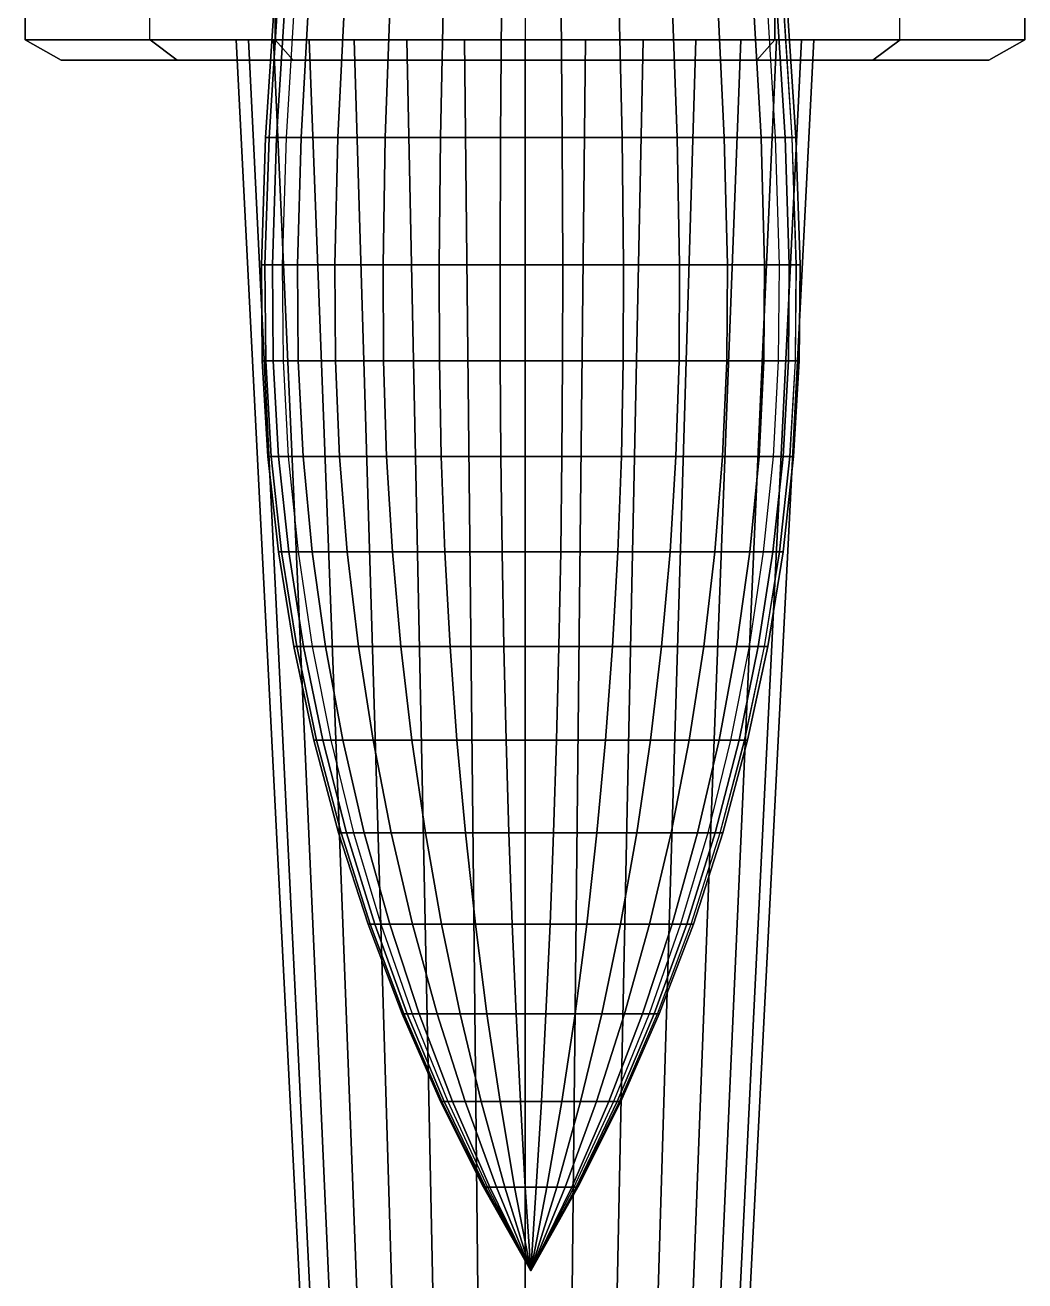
# Model space of a CAD drawing. Extents: x -17.5 to -4, y -18.7 to 3.3.
# Drawn here: x -12.107 to -9.428, y -13.472 to -10.107 of the extents above; entities that cross this region are included whole.
import ezdxf

# ---------------------------------------------------------------- set-up
doc = ezdxf.new("R2010")
doc.units = 0
for name, color, linetype in [('BODY', 7, 'CONTINUOUS'), ('CANOPY', 7, 'CONTINUOUS'), ('CANOPY-WINDOWS', 7, 'CONTINUOUS'), ('NOSE', 7, 'CONTINUOUS')]:
    doc.layers.add(name, color=color, linetype=linetype)

msp = doc.modelspace()

# ---------------------------------------------------------------- linework, layer by layer
at = {"layer": 'BODY', "linetype": 'CONTINUOUS'}
for points in [[(-10.766947, -5.054275, -3.777472), (-10.767429, -10.146099, -4.027472), (-11.437065, -10.146099, -4.027472), (-11.437065, -9.262593, -4.027472)], [(-10.766947, -5.054275, -5.349564), (-10.767429, -10.146099, -5.349564), (-11.437065, -10.146099, -5.349564), (-11.437065, -9.262593, -5.349564)], [(-10.767912, -5.054275, -5.349564), (-10.767429, -10.146099, -5.349564), (-10.097794, -10.146099, -5.349564), (-10.097794, -9.262593, -5.349564)], [(-10.767912, -5.054275, -3.777472), (-10.767429, -10.146099, -4.027472), (-10.097794, -10.146099, -4.027472), (-10.097794, -9.262593, -4.027472)], [(-11.772124, -9.262593, -4.152472), (-12.1067, -9.262593, -4.152472), (-12.1067, -10.146099, -4.152472), (-11.772124, -10.146099, -4.152472)], [(-12.1067, -10.146099, -4.152472), (-12.1067, -10.146099, -5.152472), (-12.1067, -9.262593, -5.152472), (-12.1067, -9.262593, -4.152472)], [(-11.772124, -9.262593, -5.402472), (-12.1067, -9.262593, -5.152472), (-12.1067, -10.146099, -5.152472), (-11.772124, -10.146099, -5.402472)], [(-11.437065, -10.146099, -4.027472), (-11.772124, -10.146099, -4.152472), (-11.772124, -9.262593, -4.152472), (-11.437065, -9.262593, -4.027472)], [(-11.437065, -10.146099, -5.349564), (-11.772124, -10.146099, -5.402472), (-11.772124, -9.262593, -5.402472), (-11.437065, -9.262593, -5.349564)], [(-10.097794, -10.146099, -5.349564), (-9.762735, -10.146099, -5.402472), (-9.762735, -9.262593, -5.402472), (-10.097794, -9.262593, -5.349564)], [(-10.097794, -10.146099, -4.027472), (-9.762735, -10.146099, -4.152472), (-9.762735, -9.262593, -4.152472), (-10.097794, -9.262593, -4.027472)], [(-9.762735, -9.262593, -5.402472), (-9.428159, -9.262593, -5.152472), (-9.428159, -10.146099, -5.152472), (-9.762735, -10.146099, -5.402472)], [(-9.762735, -9.262593, -4.152472), (-9.428159, -9.262593, -4.152472), (-9.428159, -10.146099, -4.152472), (-9.762735, -10.146099, -4.152472)], [(-9.428159, -10.146099, -4.152472), (-9.428159, -10.146099, -5.152472), (-9.428159, -9.262593, -5.152472), (-9.428159, -9.262593, -4.152472)], [(-11.699719, -10.200198, -5.348423), (-11.772123, -10.146099, -5.402472), (-12.106699, -10.146099, -5.152472), (-12.010183, -10.200198, -5.116439)], [(-12.106699, -10.146099, -5.152472), (-12.010183, -10.200198, -5.116439), (-12.010183, -10.200198, -4.188505), (-12.106699, -10.146099, -4.152472)], [(-12.010183, -10.200198, -4.188505), (-12.106699, -10.146099, -4.152472), (-11.772123, -10.146099, -4.152472), (-11.699719, -10.200198, -4.188505)], [(-11.437064, -10.146099, -5.349564), (-11.388806, -10.200198, -5.299328), (-11.699719, -10.200198, -5.348423), (-11.772123, -10.146099, -5.402472)], [(-11.772123, -10.146099, -4.152472), (-11.699719, -10.200198, -4.188505), (-11.388806, -10.200198, -4.072513), (-11.437064, -10.146099, -4.027472)], [(-10.146051, -10.200198, -5.299328), (-10.097793, -10.146099, -5.349564), (-11.437064, -10.146099, -5.349564), (-11.388806, -10.200198, -5.299328)], [(-11.388806, -10.200198, -4.072513), (-11.437064, -10.146099, -4.027472), (-10.097793, -10.146099, -4.027472), (-10.146051, -10.200198, -4.072513)], [(-10.097793, -10.146099, -4.027472), (-10.146051, -10.200198, -4.072513), (-9.835138, -10.200198, -4.188505), (-9.762734, -10.146099, -4.152472)], [(-9.762734, -10.146099, -5.402472), (-9.835138, -10.200198, -5.348423), (-10.146051, -10.200198, -5.299328), (-10.097793, -10.146099, -5.349564)], [(-9.835138, -10.200198, -4.188505), (-9.762734, -10.146099, -4.152472), (-9.428158, -10.146099, -4.152472), (-9.524674, -10.200198, -4.188505)], [(-9.524674, -10.200198, -5.116439), (-9.428158, -10.146099, -5.152472), (-9.762734, -10.146099, -5.402472), (-9.835138, -10.200198, -5.348423)], [(-9.428158, -10.146099, -4.152472), (-9.524674, -10.200198, -4.188505), (-9.524674, -10.200198, -5.116439), (-9.428158, -10.146099, -5.152472)], [(-11.699719, -10.200198, -4.188505), (-11.388806, -10.200198, -4.072513), (-10.767428, -10.200198, -5.299328), (-11.388806, -10.200198, -5.299328)], [(-10.146051, -10.200198, -4.072513), (-11.388806, -10.200198, -4.072513), (-10.767428, -10.200198, -5.299328), (-10.146051, -10.200198, -4.072513)], [(-10.146051, -10.200198, -4.072513), (-9.835138, -10.200198, -4.188505), (-10.146051, -10.200198, -5.299328), (-10.767428, -10.200198, -5.299328)]]:
    msp.add_3dface(points, dxfattribs=at)
at = {"layer": 'BODY', "color": 239, "linetype": 'CONTINUOUS'}
for points in [[(-11.699719, -10.200198, -4.188505), (-12.010183, -10.200198, -4.188505), (-12.010183, -10.200198, -5.116439), (-11.544262, -10.200198, -4.743916)], [(-12.010183, -10.200198, -5.116439), (-11.544262, -10.200198, -4.743916), (-11.388806, -10.200198, -5.299328), (-11.699719, -10.200198, -5.348423)], [(-9.524674, -10.200198, -5.116439), (-9.990594, -10.200198, -4.743916), (-10.146051, -10.200198, -5.299328), (-9.835138, -10.200198, -5.348423)], [(-9.835138, -10.200198, -4.188505), (-9.524674, -10.200198, -4.188505), (-9.524674, -10.200198, -5.116439), (-9.990594, -10.200198, -4.743916)]]:
    msp.add_3dface(points, dxfattribs=at)
at = {"layer": 'CANOPY', "linetype": 'CONTINUOUS'}
for points in [[(-11.453258, -10.407849, -4.086552), (-11.431287, -10.067253, -4.08287), (-11.386691, -10.067253, -4.236564), (-11.40722, -10.407849, -4.245214)], [(-10.051194, -10.407849, -4.086552), (-10.073165, -10.067253, -4.08287), (-10.117761, -10.067253, -4.236564), (-10.097232, -10.407849, -4.245214)], [(-11.46435, -10.748988, -4.088411), (-11.453258, -10.407849, -4.086552), (-11.40722, -10.407849, -4.245214), (-11.417584, -10.748988, -4.249581)], [(-10.040103, -10.748988, -4.088411), (-10.051194, -10.407849, -4.086552), (-10.097232, -10.407849, -4.245214), (-10.086869, -10.748988, -4.249581)], [(-11.462179, -11.005984, -4.088047), (-11.46435, -10.748988, -4.088411), (-11.417584, -10.748988, -4.249581), (-11.415555, -11.005984, -4.248726)], [(-10.042273, -11.005984, -4.088047), (-10.040103, -10.748988, -4.088411), (-10.086869, -10.748988, -4.249581), (-10.088897, -11.005984, -4.248726)], [(-11.447171, -11.262538, -4.085532), (-11.462179, -11.005984, -4.088047), (-11.415555, -11.005984, -4.248726), (-11.401532, -11.262538, -4.242818)], [(-10.057281, -11.262538, -4.085532), (-10.042273, -11.005984, -4.088047), (-10.088897, -11.005984, -4.248726), (-10.10292, -11.262538, -4.242818)], [(-11.428134, -11.517992, -3.923625), (-11.456276, -11.262538, -3.921911), (-11.447188, -11.262538, -4.085432), (-11.41941, -11.517992, -4.08061)], [(-11.40042, -11.517992, -3.76886), (-11.427408, -11.262538, -3.760702), (-11.456276, -11.262538, -3.921911), (-11.428134, -11.517992, -3.923625)], [(-11.419365, -11.517992, -4.080872), (-11.447171, -11.262538, -4.085532), (-11.401532, -11.262538, -4.242818), (-11.37555, -11.517992, -4.23187)], [(-11.337762, -11.517992, -3.624658), (-11.362141, -11.262538, -3.610496), (-11.427408, -11.262538, -3.760702), (-11.40042, -11.517992, -3.76886)], [(-11.243537, -11.517992, -3.498792), (-11.263993, -11.262538, -3.47939), (-11.362141, -11.262538, -3.610496), (-11.337762, -11.517992, -3.624658)], [(-11.122826, -11.517992, -3.398049), (-11.138256, -11.262538, -3.374453), (-11.263993, -11.262538, -3.47939), (-11.243537, -11.517992, -3.498792)], [(-10.982135, -11.517992, -3.32786), (-10.991707, -11.262538, -3.301341), (-11.138256, -11.262538, -3.374453), (-11.122826, -11.517992, -3.398049)], [(-10.82905, -11.517992, -3.292008), (-10.832249, -11.262538, -3.263996), (-10.991707, -11.262538, -3.301341), (-10.982135, -11.517992, -3.32786)], [(-10.671824, -11.517992, -3.292426), (-10.668476, -11.262538, -3.264432), (-10.832249, -11.262538, -3.263996), (-10.82905, -11.517992, -3.292008)], [(-10.518932, -11.517992, -3.329092), (-10.509218, -11.262538, -3.302624), (-10.668476, -11.262538, -3.264432), (-10.671824, -11.517992, -3.292426)], [(-10.378616, -11.517992, -3.400029), (-10.363061, -11.262538, -3.376515), (-10.509218, -11.262538, -3.302624), (-10.518932, -11.517992, -3.329092)], [(-10.258443, -11.517992, -3.501413), (-10.237884, -11.262538, -3.48212), (-10.363061, -11.262538, -3.376515), (-10.378616, -11.517992, -3.400029)], [(-10.164889, -11.517992, -3.627778), (-10.140435, -11.262538, -3.613746), (-10.237884, -11.262538, -3.48212), (-10.258443, -11.517992, -3.501413)], [(-10.102999, -11.517992, -3.772311), (-10.075968, -11.262538, -3.764297), (-10.140435, -11.262538, -3.613746), (-10.164889, -11.517992, -3.627778)], [(-10.085087, -11.517992, -4.080872), (-10.057281, -11.262538, -4.085532), (-10.10292, -11.262538, -4.242818), (-10.128902, -11.517992, -4.23187)], [(-10.076109, -11.517992, -3.927222), (-10.047958, -11.262538, -3.925657), (-10.075968, -11.262538, -3.764297), (-10.102999, -11.517992, -3.772311)], [(-10.085668, -11.517992, -4.084158), (-10.057916, -11.262538, -4.089128), (-10.047958, -11.262538, -3.925657), (-10.076109, -11.517992, -3.927222)], [(-11.378832, -11.771689, -4.074078), (-11.419365, -11.517992, -4.080872), (-11.37555, -11.517992, -4.23187), (-11.337676, -11.771689, -4.215913)], [(-10.12562, -11.771689, -4.074078), (-10.085087, -11.517992, -4.080872), (-10.128902, -11.517992, -4.23187), (-10.166776, -11.771689, -4.215913)], [(-11.325676, -12.022979, -4.065169), (-11.378832, -11.771689, -4.074078), (-11.337676, -11.771689, -4.215913), (-11.288008, -12.022979, -4.194985)], [(-10.178776, -12.022979, -4.065169), (-10.12562, -11.771689, -4.074078), (-10.166776, -11.771689, -4.215913), (-10.216445, -12.022979, -4.194985)], [(-11.260033, -12.271216, -4.054168), (-11.325676, -12.022979, -4.065169), (-11.288008, -12.022979, -4.194985), (-11.226672, -12.271216, -4.169142)], [(-10.244419, -12.271216, -4.054168), (-10.178776, -12.022979, -4.065169), (-10.216445, -12.022979, -4.194985), (-10.277781, -12.271216, -4.169142)], [(-11.182073, -12.515763, -4.041102), (-11.260033, -12.271216, -4.054168), (-11.226672, -12.271216, -4.169142), (-11.153826, -12.515763, -4.138449)], [(-10.322379, -12.515763, -4.041102), (-10.244419, -12.271216, -4.054168), (-10.277781, -12.271216, -4.169142), (-10.350626, -12.515763, -4.138449)], [(-11.091995, -12.755991, -4.026005), (-11.182073, -12.515763, -4.041102), (-11.153826, -12.515763, -4.138449), (-11.069657, -12.755991, -4.102986)], [(-10.412458, -12.755991, -4.026005), (-10.322379, -12.515763, -4.041102), (-10.350626, -12.515763, -4.138449), (-10.434795, -12.755991, -4.102986)], [(-10.99003, -12.991284, -4.008916), (-11.091995, -12.755991, -4.026005), (-11.069657, -12.755991, -4.102986), (-10.974382, -12.991284, -4.062843)], [(-10.514422, -12.991284, -4.008916), (-10.412458, -12.755991, -4.026005), (-10.434795, -12.755991, -4.102986), (-10.53007, -12.991284, -4.062843)], [(-10.876441, -13.221038, -3.989879), (-10.99003, -12.991284, -4.008916), (-10.974382, -12.991284, -4.062843), (-10.868245, -13.221038, -4.018123)], [(-10.628011, -13.221038, -3.989879), (-10.514422, -12.991284, -4.008916), (-10.53007, -12.991284, -4.062843), (-10.636207, -13.221038, -4.018123)], [(-10.752226, -13.444662, -3.964797), (-10.878656, -13.221038, -3.957096), (-10.877024, -13.221038, -3.98646), (-10.752226, -13.444662, -3.964797)], [(-10.751519, -13.444662, -3.968942), (-10.876441, -13.221038, -3.989879), (-10.868245, -13.221038, -4.018123), (-10.751519, -13.444662, -3.968942)], [(-10.752933, -13.444662, -3.968942), (-10.628011, -13.221038, -3.989879), (-10.636207, -13.221038, -4.018123), (-10.752933, -13.444662, -3.968942)], [(-10.752226, -13.444662, -3.964797), (-10.627545, -13.221038, -3.987124), (-10.625757, -13.221038, -3.957768), (-10.752226, -13.444662, -3.964797)]]:
    msp.add_3dface(points, dxfattribs=at)
at = {"layer": 'CANOPY-WINDOWS', "color": 245, "linetype": 'CONTINUOUS'}
for points in [[(-11.462436, -10.407849, -3.921536), (-11.4402, -10.067253, -3.92289), (-11.43132, -10.067253, -4.082678), (-11.453269, -10.407849, -4.086488)], [(-11.433316, -10.407849, -3.758916), (-11.411992, -10.067253, -3.765362), (-11.4402, -10.067253, -3.92289), (-11.462436, -10.407849, -3.921536)], [(-11.367477, -10.407849, -3.607396), (-11.348215, -10.067253, -3.618585), (-11.411992, -10.067253, -3.765362), (-11.433316, -10.407849, -3.758916)], [(-11.268471, -10.407849, -3.475143), (-11.252308, -10.067253, -3.490473), (-11.348215, -10.067253, -3.618585), (-11.367477, -10.407849, -3.607396)], [(-11.141633, -10.407849, -3.369287), (-11.129442, -10.067253, -3.387932), (-11.252308, -10.067253, -3.490473), (-11.268471, -10.407849, -3.475143)], [(-10.993803, -10.407849, -3.295536), (-10.986239, -10.067253, -3.316489), (-11.129442, -10.067253, -3.387932), (-11.141633, -10.407849, -3.369287)], [(-10.832949, -10.407849, -3.257864), (-10.830422, -10.067253, -3.279997), (-10.986239, -10.067253, -3.316489), (-10.993803, -10.407849, -3.295536)], [(-10.667743, -10.407849, -3.258304), (-10.670388, -10.067253, -3.280423), (-10.830422, -10.067253, -3.279997), (-10.832949, -10.407849, -3.257864)], [(-10.507092, -10.407849, -3.29683), (-10.514767, -10.067253, -3.317744), (-10.670388, -10.067253, -3.280423), (-10.667743, -10.407849, -3.258304)], [(-10.359656, -10.407849, -3.371367), (-10.371947, -10.067253, -3.389947), (-10.514767, -10.067253, -3.317744), (-10.507092, -10.407849, -3.29683)], [(-10.233383, -10.407849, -3.477896), (-10.249628, -10.067253, -3.49314), (-10.371947, -10.067253, -3.389947), (-10.359656, -10.407849, -3.371367)], [(-10.135082, -10.407849, -3.610674), (-10.154404, -10.067253, -3.621761), (-10.249628, -10.067253, -3.49314), (-10.233383, -10.407849, -3.477896)], [(-10.070051, -10.407849, -3.762543), (-10.091409, -10.067253, -3.768875), (-10.154404, -10.067253, -3.621761), (-10.135082, -10.407849, -3.610674)], [(-10.041796, -10.407849, -3.925315), (-10.064039, -10.067253, -3.926551), (-10.091409, -10.067253, -3.768875), (-10.070051, -10.407849, -3.762543)], [(-10.05184, -10.407849, -4.090216), (-10.073769, -10.067253, -4.086289), (-10.064039, -10.067253, -3.926551), (-10.041796, -10.407849, -3.925315)], [(-11.473662, -10.748988, -3.920852), (-11.462436, -10.407849, -3.921536), (-11.453269, -10.407849, -4.086488), (-11.46435, -10.748988, -4.088411)], [(-11.444081, -10.748988, -3.755662), (-11.433316, -10.407849, -3.758916), (-11.462436, -10.407849, -3.921536), (-11.473662, -10.748988, -3.920852)], [(-11.377202, -10.748988, -3.601747), (-11.367477, -10.407849, -3.607396), (-11.433316, -10.407849, -3.758916), (-11.444081, -10.748988, -3.755662)], [(-11.276631, -10.748988, -3.467403), (-11.268471, -10.407849, -3.475143), (-11.367477, -10.407849, -3.607396), (-11.377202, -10.748988, -3.601747)], [(-11.147788, -10.748988, -3.359875), (-11.141633, -10.407849, -3.369287), (-11.268471, -10.407849, -3.475143), (-11.276631, -10.748988, -3.467403)], [(-10.997621, -10.748988, -3.284957), (-10.993803, -10.407849, -3.295536), (-11.141633, -10.407849, -3.369287), (-11.147788, -10.748988, -3.359875)], [(-10.834225, -10.748988, -3.246691), (-10.832949, -10.407849, -3.257864), (-10.993803, -10.407849, -3.295536), (-10.997621, -10.748988, -3.284957)], [(-10.666408, -10.748988, -3.247137), (-10.667743, -10.407849, -3.258304), (-10.832949, -10.407849, -3.257864), (-10.834225, -10.748988, -3.246691)], [(-10.503217, -10.748988, -3.286273), (-10.507092, -10.407849, -3.29683), (-10.667743, -10.407849, -3.258304), (-10.666408, -10.748988, -3.247137)], [(-10.353451, -10.748988, -3.361988), (-10.359656, -10.407849, -3.371367), (-10.507092, -10.407849, -3.29683), (-10.503217, -10.748988, -3.286273)], [(-10.225183, -10.748988, -3.4702), (-10.233383, -10.407849, -3.477896), (-10.359656, -10.407849, -3.371367), (-10.353451, -10.748988, -3.361988)], [(-10.125327, -10.748988, -3.605077), (-10.135082, -10.407849, -3.610674), (-10.233383, -10.407849, -3.477896), (-10.225183, -10.748988, -3.4702)], [(-10.059268, -10.748988, -3.759346), (-10.070051, -10.407849, -3.762543), (-10.135082, -10.407849, -3.610674), (-10.125327, -10.748988, -3.605077)], [(-10.030567, -10.748988, -3.924691), (-10.041796, -10.407849, -3.925315), (-10.070051, -10.407849, -3.762543), (-10.059268, -10.748988, -3.759346)], [(-10.04077, -10.748988, -4.092198), (-10.05184, -10.407849, -4.090216), (-10.041796, -10.407849, -3.925315), (-10.030567, -10.748988, -3.924691)], [(-11.471465, -11.005984, -3.920986), (-11.473662, -10.748988, -3.920852), (-11.46435, -10.748988, -4.088411), (-11.462181, -11.005984, -4.088035)], [(-11.441974, -11.005984, -3.756299), (-11.444081, -10.748988, -3.755662), (-11.473662, -10.748988, -3.920852), (-11.471465, -11.005984, -3.920986)], [(-11.375299, -11.005984, -3.602852), (-11.377202, -10.748988, -3.601747), (-11.444081, -10.748988, -3.755662), (-11.441974, -11.005984, -3.756299)], [(-11.275034, -11.005984, -3.468918), (-11.276631, -10.748988, -3.467403), (-11.377202, -10.748988, -3.601747), (-11.375299, -11.005984, -3.602852)], [(-11.146584, -11.005984, -3.361717), (-11.147788, -10.748988, -3.359875), (-11.276631, -10.748988, -3.467403), (-11.275034, -11.005984, -3.468918)], [(-10.996874, -11.005984, -3.287028), (-10.997621, -10.748988, -3.284957), (-11.147788, -10.748988, -3.359875), (-11.146584, -11.005984, -3.361717)], [(-10.833975, -11.005984, -3.248877), (-10.834225, -10.748988, -3.246691), (-10.997621, -10.748988, -3.284957), (-10.996874, -11.005984, -3.287028)], [(-10.666669, -11.005984, -3.249322), (-10.666408, -10.748988, -3.247137), (-10.834225, -10.748988, -3.246691), (-10.833975, -11.005984, -3.248877)], [(-10.503976, -11.005984, -3.288339), (-10.503217, -10.748988, -3.286273), (-10.666408, -10.748988, -3.247137), (-10.666669, -11.005984, -3.249322)], [(-10.354665, -11.005984, -3.363823), (-10.353451, -10.748988, -3.361988), (-10.503217, -10.748988, -3.286273), (-10.503976, -11.005984, -3.288339)], [(-10.226788, -11.005984, -3.471707), (-10.225183, -10.748988, -3.4702), (-10.353451, -10.748988, -3.361988), (-10.354665, -11.005984, -3.363823)], [(-10.127237, -11.005984, -3.606172), (-10.125327, -10.748988, -3.605077), (-10.225183, -10.748988, -3.4702), (-10.226788, -11.005984, -3.471707)], [(-10.061379, -11.005984, -3.759972), (-10.059268, -10.748988, -3.759346), (-10.125327, -10.748988, -3.605077), (-10.127237, -11.005984, -3.606172)], [(-10.032765, -11.005984, -3.924813), (-10.030567, -10.748988, -3.924691), (-10.059268, -10.748988, -3.759346), (-10.061379, -11.005984, -3.759972)], [(-10.042937, -11.005984, -4.09181), (-10.04077, -10.748988, -4.092198), (-10.030567, -10.748988, -3.924691), (-10.032765, -11.005984, -3.924813)], [(-11.456276, -11.262538, -3.921911), (-11.471465, -11.005984, -3.920986), (-11.462181, -11.005984, -4.088035), (-11.447188, -11.262538, -4.085432)], [(-11.427408, -11.262538, -3.760702), (-11.441974, -11.005984, -3.756299), (-11.471465, -11.005984, -3.920986), (-11.456276, -11.262538, -3.921911)], [(-11.362141, -11.262538, -3.610496), (-11.375299, -11.005984, -3.602852), (-11.441974, -11.005984, -3.756299), (-11.427408, -11.262538, -3.760702)], [(-11.263993, -11.262538, -3.47939), (-11.275034, -11.005984, -3.468918), (-11.375299, -11.005984, -3.602852), (-11.362141, -11.262538, -3.610496)], [(-11.138256, -11.262538, -3.374453), (-11.146584, -11.005984, -3.361717), (-11.275034, -11.005984, -3.468918), (-11.263993, -11.262538, -3.47939)], [(-10.991707, -11.262538, -3.301341), (-10.996874, -11.005984, -3.287028), (-11.146584, -11.005984, -3.361717), (-11.138256, -11.262538, -3.374453)], [(-10.832249, -11.262538, -3.263996), (-10.833975, -11.005984, -3.248877), (-10.996874, -11.005984, -3.287028), (-10.991707, -11.262538, -3.301341)], [(-10.668476, -11.262538, -3.264432), (-10.666669, -11.005984, -3.249322), (-10.833975, -11.005984, -3.248877), (-10.832249, -11.262538, -3.263996)], [(-10.509218, -11.262538, -3.302624), (-10.503976, -11.005984, -3.288339), (-10.666669, -11.005984, -3.249322), (-10.668476, -11.262538, -3.264432)], [(-10.363061, -11.262538, -3.376515), (-10.354665, -11.005984, -3.363823), (-10.503976, -11.005984, -3.288339), (-10.509218, -11.262538, -3.302624)], [(-10.237884, -11.262538, -3.48212), (-10.226788, -11.005984, -3.471707), (-10.354665, -11.005984, -3.363823), (-10.363061, -11.262538, -3.376515)], [(-10.140435, -11.262538, -3.613746), (-10.127237, -11.005984, -3.606172), (-10.226788, -11.005984, -3.471707), (-10.237884, -11.262538, -3.48212)], [(-10.075968, -11.262538, -3.764297), (-10.061379, -11.005984, -3.759972), (-10.127237, -11.005984, -3.606172), (-10.140435, -11.262538, -3.613746)], [(-10.047958, -11.262538, -3.925657), (-10.032765, -11.005984, -3.924813), (-10.061379, -11.005984, -3.759972), (-10.075968, -11.262538, -3.764297)], [(-10.057916, -11.262538, -4.089128), (-10.042937, -11.005984, -4.09181), (-10.032765, -11.005984, -3.924813), (-10.047958, -11.262538, -3.925657)], [(-11.387111, -11.771689, -3.926124), (-11.428134, -11.517992, -3.923625), (-11.41941, -11.517992, -4.08061), (-11.378917, -11.771689, -4.073581)], [(-11.361079, -11.771689, -3.780752), (-11.40042, -11.517992, -3.76886), (-11.428134, -11.517992, -3.923625), (-11.387111, -11.771689, -3.926124)], [(-11.302224, -11.771689, -3.645301), (-11.337762, -11.517992, -3.624658), (-11.40042, -11.517992, -3.76886), (-11.361079, -11.771689, -3.780752)], [(-11.213718, -11.771689, -3.527075), (-11.243537, -11.517992, -3.498792), (-11.337762, -11.517992, -3.624658), (-11.302224, -11.771689, -3.645301)], [(-11.100333, -11.771689, -3.432447), (-11.122826, -11.517992, -3.398049), (-11.243537, -11.517992, -3.498792), (-11.213718, -11.771689, -3.527075)], [(-10.968181, -11.771689, -3.366517), (-10.982135, -11.517992, -3.32786), (-11.122826, -11.517992, -3.398049), (-11.100333, -11.771689, -3.432447)], [(-10.824388, -11.771689, -3.332841), (-10.82905, -11.517992, -3.292008), (-10.982135, -11.517992, -3.32786), (-10.968181, -11.771689, -3.366517)], [(-10.676703, -11.771689, -3.333234), (-10.671824, -11.517992, -3.292426), (-10.82905, -11.517992, -3.292008), (-10.824388, -11.771689, -3.332841)], [(-10.533091, -11.771689, -3.367675), (-10.518932, -11.517992, -3.329092), (-10.671824, -11.517992, -3.292426), (-10.676703, -11.771689, -3.333234)], [(-10.401292, -11.771689, -3.434306), (-10.378616, -11.517992, -3.400029), (-10.518932, -11.517992, -3.329092), (-10.533091, -11.771689, -3.367675)], [(-10.288412, -11.771689, -3.529537), (-10.258443, -11.517992, -3.501413), (-10.378616, -11.517992, -3.400029), (-10.401292, -11.771689, -3.434306)], [(-10.200536, -11.771689, -3.648232), (-10.164889, -11.517992, -3.627778), (-10.258443, -11.517992, -3.501413), (-10.288412, -11.771689, -3.529537)], [(-10.142402, -11.771689, -3.783994), (-10.102999, -11.517992, -3.772311), (-10.164889, -11.517992, -3.627778), (-10.200536, -11.771689, -3.648232)], [(-10.117144, -11.771689, -3.929502), (-10.076109, -11.517992, -3.927222), (-10.102999, -11.517992, -3.772311), (-10.142402, -11.771689, -3.783994)], [(-10.126123, -11.771689, -4.076914), (-10.085668, -11.517992, -4.084158), (-10.076109, -11.517992, -3.927222), (-10.117144, -11.771689, -3.929502)], [(-11.333314, -12.022979, -3.929401), (-11.387111, -11.771689, -3.926124), (-11.378917, -11.771689, -4.073581), (-11.325813, -12.022979, -4.064363)], [(-11.309488, -12.022979, -3.796347), (-11.361079, -11.771689, -3.780752), (-11.387111, -11.771689, -3.926124), (-11.333314, -12.022979, -3.929401)], [(-11.255619, -12.022979, -3.672374), (-11.302224, -11.771689, -3.645301), (-11.361079, -11.771689, -3.780752), (-11.309488, -12.022979, -3.796347)], [(-11.174613, -12.022979, -3.564166), (-11.213718, -11.771689, -3.527075), (-11.302224, -11.771689, -3.645301), (-11.255619, -12.022979, -3.672374)], [(-11.070836, -12.022979, -3.477556), (-11.100333, -11.771689, -3.432447), (-11.213718, -11.771689, -3.527075), (-11.174613, -12.022979, -3.564166)], [(-10.949882, -12.022979, -3.417213), (-10.968181, -11.771689, -3.366517), (-11.100333, -11.771689, -3.432447), (-11.070836, -12.022979, -3.477556)], [(-10.818273, -12.022979, -3.386391), (-10.824388, -11.771689, -3.332841), (-10.968181, -11.771689, -3.366517), (-10.949882, -12.022979, -3.417213)], [(-10.683103, -12.022979, -3.38675), (-10.676703, -11.771689, -3.333234), (-10.824388, -11.771689, -3.332841), (-10.818273, -12.022979, -3.386391)], [(-10.551659, -12.022979, -3.418273), (-10.533091, -11.771689, -3.367675), (-10.676703, -11.771689, -3.333234), (-10.683103, -12.022979, -3.38675)], [(-10.431029, -12.022979, -3.479258), (-10.401292, -11.771689, -3.434306), (-10.533091, -11.771689, -3.367675), (-10.551659, -12.022979, -3.418273)], [(-10.327714, -12.022979, -3.566419), (-10.288412, -11.771689, -3.529537), (-10.401292, -11.771689, -3.434306), (-10.431029, -12.022979, -3.479258)], [(-10.247284, -12.022979, -3.675057), (-10.200536, -11.771689, -3.648232), (-10.288412, -11.771689, -3.529537), (-10.327714, -12.022979, -3.566419)], [(-10.194076, -12.022979, -3.799314), (-10.142402, -11.771689, -3.783994), (-10.200536, -11.771689, -3.648232), (-10.247284, -12.022979, -3.675057)], [(-10.170958, -12.022979, -3.932493), (-10.117144, -11.771689, -3.929502), (-10.142402, -11.771689, -3.783994), (-10.194076, -12.022979, -3.799314)], [(-10.179177, -12.022979, -4.067413), (-10.126123, -11.771689, -4.076914), (-10.117144, -11.771689, -3.929502), (-10.170958, -12.022979, -3.932493)], [(-11.266879, -12.271216, -3.933448), (-11.333314, -12.022979, -3.929401), (-11.325813, -12.022979, -4.064363), (-11.260236, -12.271216, -4.05298)], [(-11.245777, -12.271216, -3.815606), (-11.309488, -12.022979, -3.796347), (-11.333314, -12.022979, -3.929401), (-11.266879, -12.271216, -3.933448)], [(-11.198067, -12.271216, -3.705807), (-11.255619, -12.022979, -3.672374), (-11.309488, -12.022979, -3.796347), (-11.245777, -12.271216, -3.815606)], [(-11.126322, -12.271216, -3.60997), (-11.174613, -12.022979, -3.564166), (-11.255619, -12.022979, -3.672374), (-11.198067, -12.271216, -3.705807)], [(-11.03441, -12.271216, -3.533262), (-11.070836, -12.022979, -3.477556), (-11.174613, -12.022979, -3.564166), (-11.126322, -12.271216, -3.60997)], [(-10.927284, -12.271216, -3.479818), (-10.949882, -12.022979, -3.417213), (-11.070836, -12.022979, -3.477556), (-11.03441, -12.271216, -3.533262)], [(-10.810722, -12.271216, -3.452519), (-10.818273, -12.022979, -3.386391), (-10.949882, -12.022979, -3.417213), (-10.927284, -12.271216, -3.479818)], [(-10.691006, -12.271216, -3.452838), (-10.683103, -12.022979, -3.38675), (-10.818273, -12.022979, -3.386391), (-10.810722, -12.271216, -3.452519)], [(-10.57459, -12.271216, -3.480756), (-10.551659, -12.022979, -3.418273), (-10.683103, -12.022979, -3.38675), (-10.691006, -12.271216, -3.452838)], [(-10.467751, -12.271216, -3.534769), (-10.431029, -12.022979, -3.479258), (-10.551659, -12.022979, -3.418273), (-10.57459, -12.271216, -3.480756)], [(-10.376248, -12.271216, -3.611965), (-10.327714, -12.022979, -3.566419), (-10.431029, -12.022979, -3.479258), (-10.467751, -12.271216, -3.534769)], [(-10.305013, -12.271216, -3.708182), (-10.247284, -12.022979, -3.675057), (-10.327714, -12.022979, -3.566419), (-10.376248, -12.271216, -3.611965)], [(-10.257889, -12.271216, -3.818234), (-10.194076, -12.022979, -3.799314), (-10.247284, -12.022979, -3.675057), (-10.305013, -12.271216, -3.708182)], [(-10.237414, -12.271216, -3.936186), (-10.170958, -12.022979, -3.932493), (-10.194076, -12.022979, -3.799314), (-10.257889, -12.271216, -3.818234)], [(-10.244693, -12.271216, -4.055681), (-10.179177, -12.022979, -4.067413), (-10.170958, -12.022979, -3.932493), (-10.237414, -12.271216, -3.936186)], [(-11.187977, -12.515763, -3.938254), (-11.266879, -12.271216, -3.933448), (-11.260236, -12.271216, -4.05298), (-11.182353, -12.515763, -4.03946)], [(-11.17011, -12.515763, -3.838478), (-11.245777, -12.271216, -3.815606), (-11.266879, -12.271216, -3.933448), (-11.187977, -12.515763, -3.938254)], [(-11.129715, -12.515763, -3.745512), (-11.198067, -12.271216, -3.705807), (-11.245777, -12.271216, -3.815606), (-11.17011, -12.515763, -3.838478)], [(-11.068969, -12.515763, -3.664368), (-11.126322, -12.271216, -3.60997), (-11.198067, -12.271216, -3.705807), (-11.129715, -12.515763, -3.745512)], [(-10.991148, -12.515763, -3.59942), (-11.03441, -12.271216, -3.533262), (-11.126322, -12.271216, -3.60997), (-11.068969, -12.515763, -3.664368)], [(-10.900446, -12.515763, -3.55417), (-10.927284, -12.271216, -3.479818), (-11.03441, -12.271216, -3.533262), (-10.991148, -12.515763, -3.59942)], [(-10.801754, -12.515763, -3.531057), (-10.810722, -12.271216, -3.452519), (-10.927284, -12.271216, -3.479818), (-10.900446, -12.515763, -3.55417)], [(-10.700391, -12.515763, -3.531326), (-10.691006, -12.271216, -3.452838), (-10.810722, -12.271216, -3.452519), (-10.801754, -12.515763, -3.531057)], [(-10.601823, -12.515763, -3.554964), (-10.57459, -12.271216, -3.480756), (-10.691006, -12.271216, -3.452838), (-10.700391, -12.515763, -3.531326)], [(-10.511364, -12.515763, -3.600697), (-10.467751, -12.271216, -3.534769), (-10.57459, -12.271216, -3.480756), (-10.601823, -12.515763, -3.554964)], [(-10.433889, -12.515763, -3.666058), (-10.376248, -12.271216, -3.611965), (-10.467751, -12.271216, -3.534769), (-10.511364, -12.515763, -3.600697)], [(-10.373576, -12.515763, -3.747524), (-10.305013, -12.271216, -3.708182), (-10.376248, -12.271216, -3.611965), (-10.433889, -12.515763, -3.666058)], [(-10.333676, -12.515763, -3.840703), (-10.257889, -12.271216, -3.818234), (-10.305013, -12.271216, -3.708182), (-10.373576, -12.515763, -3.747524)], [(-10.31634, -12.515763, -3.940573), (-10.237414, -12.271216, -3.936186), (-10.257889, -12.271216, -3.818234), (-10.333676, -12.515763, -3.840703)], [(-10.322503, -12.515763, -4.041748), (-10.244693, -12.271216, -4.055681), (-10.237414, -12.271216, -3.936186), (-10.31634, -12.515763, -3.940573)], [(-11.096812, -12.755991, -3.943807), (-11.187977, -12.515763, -3.938254), (-11.182353, -12.515763, -4.03946), (-11.092364, -12.755991, -4.02384)], [(-11.082683, -12.755991, -3.864906), (-11.17011, -12.515763, -3.838478), (-11.187977, -12.515763, -3.938254), (-11.096812, -12.755991, -3.943807)], [(-11.050739, -12.755991, -3.79139), (-11.129715, -12.515763, -3.745512), (-11.17011, -12.515763, -3.838478), (-11.082683, -12.755991, -3.864906)], [(-11.002702, -12.755991, -3.727222), (-11.068969, -12.515763, -3.664368), (-11.129715, -12.515763, -3.745512), (-11.050739, -12.755991, -3.79139)], [(-10.941162, -12.755991, -3.675862), (-10.991148, -12.515763, -3.59942), (-11.068969, -12.515763, -3.664368), (-11.002702, -12.755991, -3.727222)], [(-10.869436, -12.755991, -3.640079), (-10.900446, -12.515763, -3.55417), (-10.991148, -12.515763, -3.59942), (-10.941162, -12.755991, -3.675862)], [(-10.791392, -12.755991, -3.621801), (-10.801754, -12.515763, -3.531057), (-10.900446, -12.515763, -3.55417), (-10.869436, -12.755991, -3.640079)], [(-10.711236, -12.755991, -3.622015), (-10.700391, -12.515763, -3.531326), (-10.801754, -12.515763, -3.531057), (-10.791392, -12.755991, -3.621801)], [(-10.63329, -12.755991, -3.640707), (-10.601823, -12.515763, -3.554964), (-10.700391, -12.515763, -3.531326), (-10.711236, -12.755991, -3.622015)], [(-10.561756, -12.755991, -3.676872), (-10.511364, -12.515763, -3.600697), (-10.601823, -12.515763, -3.554964), (-10.63329, -12.755991, -3.640707)], [(-10.50049, -12.755991, -3.728558), (-10.433889, -12.515763, -3.666058), (-10.511364, -12.515763, -3.600697), (-10.561756, -12.755991, -3.676872)], [(-10.452795, -12.755991, -3.792981), (-10.373576, -12.515763, -3.747524), (-10.433889, -12.515763, -3.666058), (-10.50049, -12.755991, -3.728558)], [(-10.421243, -12.755991, -3.866665), (-10.333676, -12.515763, -3.840703), (-10.373576, -12.515763, -3.747524), (-10.452795, -12.755991, -3.792981)], [(-10.407534, -12.755991, -3.945641), (-10.31634, -12.515763, -3.940573), (-10.333676, -12.515763, -3.840703), (-10.421243, -12.755991, -3.866665)], [(-10.412407, -12.755991, -4.025649), (-10.322503, -12.515763, -4.041748), (-10.31634, -12.515763, -3.940573), (-10.407534, -12.755991, -3.945641)], [(-10.993616, -12.991284, -3.950093), (-11.096812, -12.755991, -3.943807), (-11.092364, -12.755991, -4.02384), (-10.990501, -12.991284, -4.006158)], [(-10.983719, -12.991284, -3.894821), (-11.082683, -12.755991, -3.864906), (-11.096812, -12.755991, -3.943807), (-10.993616, -12.991284, -3.950093)], [(-10.961341, -12.991284, -3.843321), (-11.050739, -12.755991, -3.79139), (-11.082683, -12.755991, -3.864906), (-10.983719, -12.991284, -3.894821)], [(-10.92769, -12.991284, -3.79837), (-11.002702, -12.755991, -3.727222), (-11.050739, -12.755991, -3.79139), (-10.961341, -12.991284, -3.843321)], [(-10.88458, -12.991284, -3.762392), (-10.941162, -12.755991, -3.675862), (-11.002702, -12.755991, -3.727222), (-10.92769, -12.991284, -3.79837)], [(-10.834335, -12.991284, -3.737325), (-10.869436, -12.755991, -3.640079), (-10.941162, -12.755991, -3.675862), (-10.88458, -12.991284, -3.762392)], [(-10.779663, -12.991284, -3.724521), (-10.791392, -12.755991, -3.621801), (-10.869436, -12.755991, -3.640079), (-10.834335, -12.991284, -3.737325)], [(-10.723512, -12.991284, -3.72467), (-10.711236, -12.755991, -3.622015), (-10.791392, -12.755991, -3.621801), (-10.779663, -12.991284, -3.724521)], [(-10.668908, -12.991284, -3.737765), (-10.63329, -12.755991, -3.640707), (-10.711236, -12.755991, -3.622015), (-10.723512, -12.991284, -3.72467)], [(-10.618797, -12.991284, -3.763099), (-10.561756, -12.755991, -3.676872), (-10.63329, -12.755991, -3.640707), (-10.668908, -12.991284, -3.737765)], [(-10.575879, -12.991284, -3.799306), (-10.50049, -12.755991, -3.728558), (-10.561756, -12.755991, -3.676872), (-10.618797, -12.991284, -3.763099)], [(-10.542468, -12.991284, -3.844436), (-10.452795, -12.755991, -3.792981), (-10.50049, -12.755991, -3.728558), (-10.575879, -12.991284, -3.799306)], [(-10.520364, -12.991284, -3.896054), (-10.421243, -12.755991, -3.866665), (-10.452795, -12.755991, -3.792981), (-10.542468, -12.991284, -3.844436)], [(-10.510761, -12.991284, -3.951377), (-10.407534, -12.755991, -3.945641), (-10.421243, -12.755991, -3.866665), (-10.520364, -12.991284, -3.896054)], [(-10.514175, -12.991284, -4.007425), (-10.412407, -12.755991, -4.025649), (-10.407534, -12.755991, -3.945641), (-10.510761, -12.991284, -3.951377)], [(-10.878656, -13.221038, -3.957096), (-10.993616, -12.991284, -3.950093), (-10.990501, -12.991284, -4.006158), (-10.877024, -13.221038, -3.98646)], [(-10.873472, -13.221038, -3.928146), (-10.983719, -12.991284, -3.894821), (-10.993616, -12.991284, -3.950093), (-10.878656, -13.221038, -3.957096)], [(-10.861752, -13.221038, -3.901173), (-10.961341, -12.991284, -3.843321), (-10.983719, -12.991284, -3.894821), (-10.873472, -13.221038, -3.928146)], [(-10.844127, -13.221038, -3.87763), (-10.92769, -12.991284, -3.79837), (-10.961341, -12.991284, -3.843321), (-10.861752, -13.221038, -3.901173)], [(-10.821547, -13.221038, -3.858786), (-10.88458, -12.991284, -3.762392), (-10.92769, -12.991284, -3.79837), (-10.844127, -13.221038, -3.87763)], [(-10.795231, -13.221038, -3.845656), (-10.834335, -12.991284, -3.737325), (-10.88458, -12.991284, -3.762392), (-10.821547, -13.221038, -3.858786)], [(-10.766596, -13.221038, -3.83895), (-10.779663, -12.991284, -3.724521), (-10.834335, -12.991284, -3.737325), (-10.795231, -13.221038, -3.845656)], [(-10.737187, -13.221038, -3.839029), (-10.723512, -12.991284, -3.72467), (-10.779663, -12.991284, -3.724521), (-10.766596, -13.221038, -3.83895)], [(-10.708588, -13.221038, -3.845887), (-10.668908, -12.991284, -3.737765), (-10.723512, -12.991284, -3.72467), (-10.737187, -13.221038, -3.839029)], [(-10.682342, -13.221038, -3.859156), (-10.618797, -12.991284, -3.763099), (-10.668908, -12.991284, -3.737765), (-10.708588, -13.221038, -3.845887)], [(-10.659863, -13.221038, -3.87812), (-10.575879, -12.991284, -3.799306), (-10.618797, -12.991284, -3.763099), (-10.682342, -13.221038, -3.859156)], [(-10.642363, -13.221038, -3.901757), (-10.542468, -12.991284, -3.844436), (-10.575879, -12.991284, -3.799306), (-10.659863, -13.221038, -3.87812)], [(-10.630787, -13.221038, -3.928792), (-10.520364, -12.991284, -3.896054), (-10.542468, -12.991284, -3.844436), (-10.642363, -13.221038, -3.901757)], [(-10.625757, -13.221038, -3.957768), (-10.510761, -12.991284, -3.951377), (-10.520364, -12.991284, -3.896054), (-10.630787, -13.221038, -3.928792)], [(-10.627545, -13.221038, -3.987124), (-10.514175, -12.991284, -4.007425), (-10.510761, -12.991284, -3.951377), (-10.625757, -13.221038, -3.957768)], [(-10.752226, -13.444662, -3.964797), (-10.873472, -13.221038, -3.928146), (-10.878656, -13.221038, -3.957096), (-10.752226, -13.444662, -3.964797)], [(-10.752226, -13.444662, -3.964797), (-10.861752, -13.221038, -3.901173), (-10.873472, -13.221038, -3.928146), (-10.752226, -13.444662, -3.964797)], [(-10.752226, -13.444662, -3.964797), (-10.844127, -13.221038, -3.87763), (-10.861752, -13.221038, -3.901173), (-10.752226, -13.444662, -3.964797)], [(-10.752226, -13.444662, -3.964797), (-10.821547, -13.221038, -3.858786), (-10.844127, -13.221038, -3.87763), (-10.752226, -13.444662, -3.964797)], [(-10.752226, -13.444662, -3.964797), (-10.795231, -13.221038, -3.845656), (-10.821547, -13.221038, -3.858786), (-10.752226, -13.444662, -3.964797)], [(-10.752226, -13.444662, -3.964797), (-10.766596, -13.221038, -3.83895), (-10.795231, -13.221038, -3.845656), (-10.752226, -13.444662, -3.964797)], [(-10.752226, -13.444662, -3.964797), (-10.737187, -13.221038, -3.839029), (-10.766596, -13.221038, -3.83895), (-10.752226, -13.444662, -3.964797)], [(-10.752226, -13.444662, -3.964797), (-10.708588, -13.221038, -3.845887), (-10.737187, -13.221038, -3.839029), (-10.752226, -13.444662, -3.964797)], [(-10.752226, -13.444662, -3.964797), (-10.682342, -13.221038, -3.859156), (-10.708588, -13.221038, -3.845887), (-10.752226, -13.444662, -3.964797)], [(-10.752226, -13.444662, -3.964797), (-10.659863, -13.221038, -3.87812), (-10.682342, -13.221038, -3.859156), (-10.752226, -13.444662, -3.964797)], [(-10.752226, -13.444662, -3.964797), (-10.642363, -13.221038, -3.901757), (-10.659863, -13.221038, -3.87812), (-10.752226, -13.444662, -3.964797)], [(-10.752226, -13.444662, -3.964797), (-10.630787, -13.221038, -3.928792), (-10.642363, -13.221038, -3.901757), (-10.752226, -13.444662, -3.964797)], [(-10.752226, -13.444662, -3.964797), (-10.625757, -13.221038, -3.957768), (-10.630787, -13.221038, -3.928792), (-10.752226, -13.444662, -3.964797)]]:
    msp.add_3dface(points, dxfattribs=at)
at = {"layer": 'NOSE', "color": 5, "linetype": 'CONTINUOUS'}
for points in [[(-11.370412, -13.49883, -4.634476), (-11.541629, -10.146099, -4.652472), (-11.507793, -10.146099, -4.811659), (-11.344058, -13.49883, -4.758458)], [(-10.190801, -13.49883, -4.758458), (-10.027066, -10.146099, -4.811659), (-9.99323, -10.146099, -4.652472), (-10.164447, -13.49883, -4.634476)]]:
    msp.add_3dface(points, dxfattribs=at)
at = {"layer": 'NOSE', "linetype": 'CONTINUOUS'}
for points in [[(-11.370412, -13.49883, -4.507724), (-11.541629, -10.146099, -4.489729), (-11.541629, -10.146099, -4.652472), (-11.370412, -13.49883, -4.634476)], [(-11.344058, -13.49883, -4.758458), (-11.507793, -10.146099, -4.811659), (-11.441599, -10.146099, -4.960332), (-11.292504, -13.49883, -4.874252)], [(-11.292504, -13.49883, -4.267949), (-11.441599, -10.146099, -4.181868), (-11.507793, -10.146099, -4.330542), (-11.344058, -13.49883, -4.383742)], [(-11.292504, -13.49883, -4.874252), (-11.441599, -10.146099, -4.960332), (-11.345941, -10.146099, -5.091994), (-11.218001, -13.49883, -4.976797)], [(-11.218001, -13.49883, -4.165404), (-11.345941, -10.146099, -4.176145), (-11.441599, -10.146099, -4.181868), (-11.292504, -13.49883, -4.267949)], [(-11.218001, -13.49883, -4.976797), (-11.345941, -10.146099, -5.091994), (-11.224999, -10.146099, -5.200891), (-11.123806, -13.49883, -5.06161)], [(-11.123806, -13.49883, -4.08059), (-11.224999, -10.146099, -4.176145), (-11.345941, -10.146099, -4.176145), (-11.218001, -13.49883, -4.165404)], [(-11.123806, -13.49883, -5.06161), (-11.224999, -10.146099, -5.200891), (-11.084059, -10.146099, -5.282263), (-11.014035, -13.49883, -5.124986)], [(-11.014035, -13.49883, -4.017214), (-11.084059, -10.146099, -4.094774), (-11.224999, -10.146099, -4.176145), (-11.123806, -13.49883, -4.08059)], [(-11.014035, -13.49883, -5.124986), (-11.084059, -10.146099, -5.282263), (-10.929281, -10.146099, -5.332553), (-10.893487, -13.49883, -5.164155)], [(-10.893487, -13.49883, -3.978046), (-10.929281, -10.146099, -4.044483), (-11.084059, -10.146099, -4.094774), (-11.014035, -13.49883, -4.017214)], [(-10.893487, -13.49883, -5.164155), (-10.929281, -10.146099, -5.332553), (-10.767429, -10.146099, -5.349564), (-10.767429, -13.49883, -5.177404)], [(-10.767429, -13.49883, -3.964797), (-10.767429, -10.146099, -4.027472), (-10.929281, -10.146099, -4.044483), (-10.893487, -13.49883, -3.978046)], [(-10.641372, -13.49883, -3.978046), (-10.605578, -10.146099, -4.044483), (-10.767429, -10.146099, -4.027472), (-10.767429, -13.49883, -3.964797)], [(-10.767429, -13.49883, -5.177404), (-10.767429, -10.146099, -5.349564), (-10.605578, -10.146099, -5.332553), (-10.641372, -13.49883, -5.164155)], [(-10.520824, -13.49883, -4.017214), (-10.4508, -10.146099, -4.094774), (-10.605578, -10.146099, -4.044483), (-10.641372, -13.49883, -3.978046)], [(-10.641372, -13.49883, -5.164155), (-10.605578, -10.146099, -5.332553), (-10.4508, -10.146099, -5.282263), (-10.520824, -13.49883, -5.124986)], [(-10.411053, -13.49883, -4.08059), (-10.30986, -10.146099, -4.176145), (-10.4508, -10.146099, -4.094774), (-10.520824, -13.49883, -4.017214)], [(-10.520824, -13.49883, -5.124986), (-10.4508, -10.146099, -5.282263), (-10.30986, -10.146099, -5.200891), (-10.411053, -13.49883, -5.06161)], [(-10.316858, -13.49883, -4.165404), (-10.188918, -10.146099, -4.176145), (-10.30986, -10.146099, -4.176145), (-10.411053, -13.49883, -4.08059)], [(-10.411053, -13.49883, -5.06161), (-10.30986, -10.146099, -5.200891), (-10.188918, -10.146099, -5.091994), (-10.316858, -13.49883, -4.976797)], [(-10.242355, -13.49883, -4.267949), (-10.09326, -10.146099, -4.181868), (-10.188918, -10.146099, -4.176145), (-10.316858, -13.49883, -4.165404)], [(-10.316858, -13.49883, -4.976797), (-10.188918, -10.146099, -5.091994), (-10.09326, -10.146099, -4.960332), (-10.242355, -13.49883, -4.874252)], [(-10.190801, -13.49883, -4.383742), (-10.027066, -10.146099, -4.330542), (-10.09326, -10.146099, -4.181868), (-10.242355, -13.49883, -4.267949)], [(-10.242355, -13.49883, -4.874252), (-10.09326, -10.146099, -4.960332), (-10.027066, -10.146099, -4.811659), (-10.190801, -13.49883, -4.758458)], [(-10.164447, -13.49883, -4.634476), (-9.99323, -10.146099, -4.652472), (-9.99323, -10.146099, -4.489729), (-10.164447, -13.49883, -4.507724)]]:
    msp.add_3dface(points, dxfattribs=at)
at = {"layer": 'NOSE', "color": 1, "linetype": 'CONTINUOUS'}
for points in [[(-11.344058, -13.49883, -4.383742), (-11.507793, -10.146099, -4.330542), (-11.541629, -10.146099, -4.489729), (-11.370412, -13.49883, -4.507724)], [(-10.164447, -13.49883, -4.507724), (-9.99323, -10.146099, -4.489729), (-10.027066, -10.146099, -4.330542), (-10.190801, -13.49883, -4.383742)]]:
    msp.add_3dface(points, dxfattribs=at)

doc.saveas('drawing.dxf')
